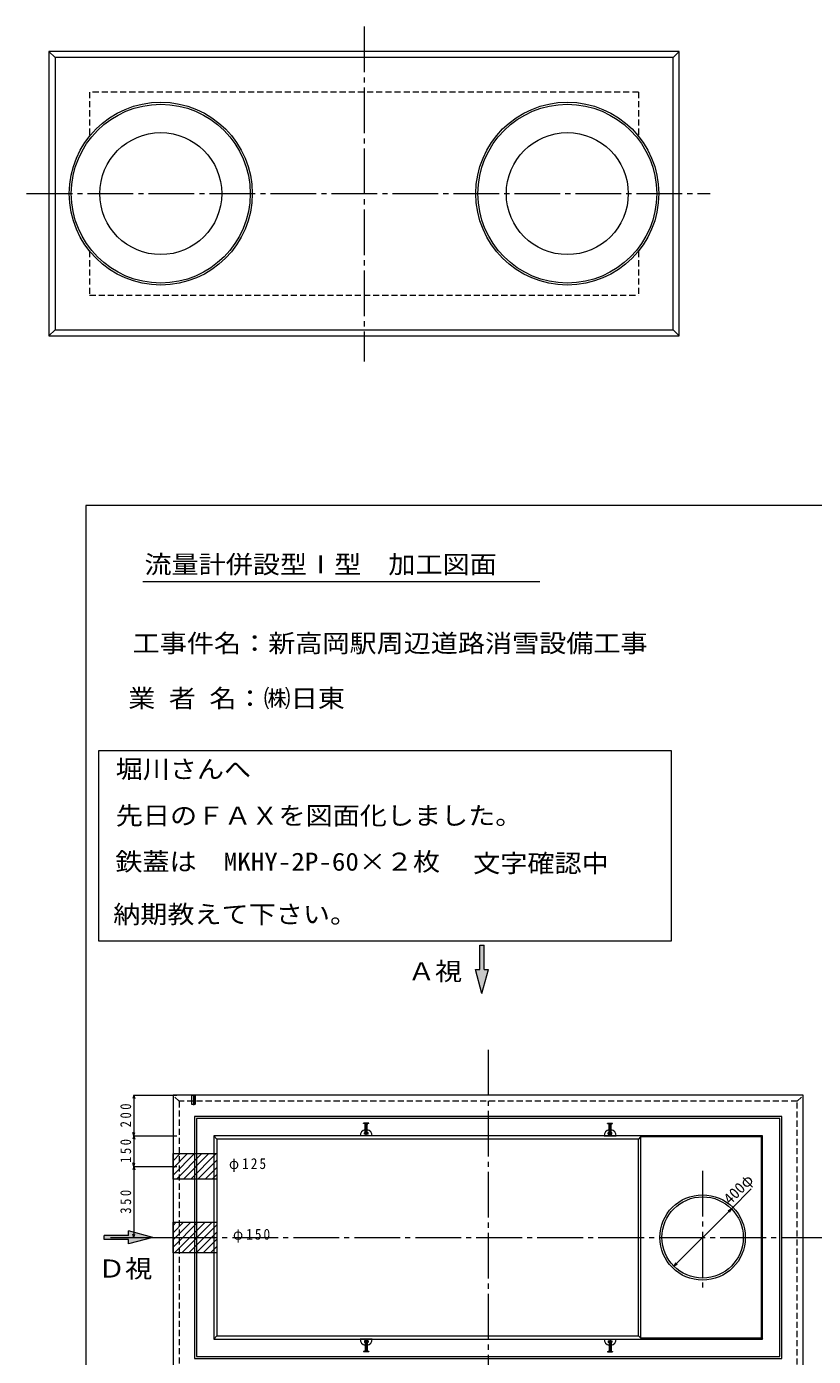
# Model space of a CAD drawing. Units: millimetres at full size, sheet at 1:25; details may follow other scales. Extents: x -16517 to 5598, y -6942 to 5880.
# Drawn here: x -5265 to -1395, y -663 to 5880 of the extents above; entities that cross this region are included whole.
import ezdxf
from ezdxf.enums import TextEntityAlignment as Align

# ---------------------------------------------------------------- set-up
doc = ezdxf.new("R2010")
doc.units = ezdxf.units.MM
doc.header["$LTSCALE"] = 25
doc.linetypes.add('CHAIN2', pattern=[12, 9, -1, 1, -1])
doc.linetypes.add('DASHED1', pattern=[1.8, 1.2, -0.6])
for name, color, linetype, lineweight in [('0-1_製品図', 4, 'Continuous', 9), ('0-3', 7, 'Continuous', 9), ('1-0', 7, 'Continuous', 9)]:
    doc.layers.add(name, color=color, linetype=linetype, lineweight=lineweight)
doc.styles.add('ＭＳ ゴシック', font='')
doc.styles.get('ＭＳ ゴシック').set_extended_font_data('MS Gothic')

msp = doc.modelspace()

# ---------------------------------------------------------------- linework, layer by layer
at = {"layer": '0-1_製品図', "color": 7, "linetype": 'CHAIN2'}
for p, q in [((-3605.1, 5880.47), (-3605.1, 4232.71)), ((-5265.02, 5058.53), (-1902.99, 5058.53)), ((-2994.58, 844.88), (-2994.58, -916.31)), ((-1939.58, 250.39), (-1939.58, -335.66)), ((-4852.72, -78.03), (-1123.33, -78.03))]:
    msp.add_line(p, q, dxfattribs=at)
at = {"layer": '0-1_製品図', "color": 3}
for p, q in [((-5125.1, 5728.53), (-5155.1, 5758.53)), ((-2085.1, 5728.53), (-2055.1, 5758.53)), ((-5125.1, 5728.53), (-5125.1, 4388.53)), ((-2085.1, 5728.53), (-5125.1, 5728.53)), ((-2085.1, 4388.53), (-2085.1, 5728.53)), ((-5125.1, 4388.53), (-5155.1, 4358.53)), ((-5125.1, 4388.53), (-2085.1, 4388.53)), ((-2085.1, 4388.53), (-2055.1, 4358.53)), ((-4693.06, 3150.65), (-2740.88, 3150.65)), ((-2254.58, -562.58), (-2254.58, 406.52)), ((-2244.58, 416.52), (-2244.58, -572.58))]:
    msp.add_line(p, q, dxfattribs=at)
at = {"layer": '0-1_製品図', "linetype": 'DASHED1'}
for p, q in [((-4955.1, 5558.53), (-4955.1, 5341.37)), ((-2255.1, 5558.53), (-4955.1, 5558.53)), ((-2255.1, 5558.53), (-2255.1, 5341.37)), ((-4955.1, 4775.68), (-4955.1, 4558.53)), ((-2255.1, 4775.68), (-2255.1, 4558.53)), ((-4955.1, 4558.53), (-2255.1, 4558.53))]:
    msp.add_line(p, q, dxfattribs=at)
at = {"layer": '0-1_製品図', "color": 7}
for p, q in [((-3034.83, 1360.08), (-3014.83, 1360.08)), ((-3034.83, 1241.08), (-3034.83, 1360.08)), ((-3014.83, 1241.08), (-3014.83, 1360.08)), ((-3024.83, 1121.84), (-3056.78, 1241.08)), ((-3056.78, 1241.08), (-3034.83, 1241.08)), ((-3024.83, 1121.84), (-2992.88, 1241.08)), ((-3014.83, 1241.08), (-2992.88, 1241.08)), ((-1798.15, 63.4), (-1814.54, 51.92)), ((-1798.15, 63.4), (-1809.63, 47.01)), ((-4644.58, -78.03), (-4763.82, -46.07)), ((-4763.82, -68.03), (-4763.82, -46.07)), ((-4882.82, -88.03), (-4882.82, -68.03)), ((-4763.82, -68.03), (-4882.82, -68.03)), ((-4763.82, -88.03), (-4882.82, -88.03)), ((-4644.58, -78.03), (-4763.82, -109.98)), ((-4763.82, -109.98), (-4763.82, -88.03)), ((-2081, -219.45), (-2069.53, -203.06)), ((-2081, -219.45), (-2064.61, -207.98))]:
    msp.add_line(p, q, dxfattribs=at)
at = {"layer": '0-1_製品図', "color": 7, "linetype": 'DASHED1'}
for p, q in [((-4514.58, 591.97), (-4544.58, 621.97)), ((-4514.58, 591.97), (-4514.58, -748.03)), ((-1474.58, 591.97), (-4514.58, 591.97))]:
    msp.add_line(p, q, dxfattribs=at)
at = {"layer": '0-1_製品図'}
for p, q in [((-4451.48, 576.97), (-4451.48, 621.97)), ((-4444.58, 625.92), (-4444.58, 573.03)), ((-4437.68, 621.97), (-4437.68, 576.97)), ((-4451.48, 576.97), (-4452.58, 578.07)), ((-4437.68, 576.97), (-4451.48, 576.97)), ((-4436.58, 578.07), (-4437.68, 576.97)), ((-3582.08, 484.97), (-3607.08, 484.97)), ((-3607.08, 482.97), (-3607.08, 484.97)), ((-3582.08, 482.97), (-3607.08, 482.97)), ((-3599.58, 440.47), (-3599.58, 477.97)), ((-3594.58, 421.97), (-3594.58, 484.97)), ((-3589.58, 440.47), (-3589.58, 477.97)), ((-3582.08, 482.97), (-3582.08, 484.97)), ((-2407.08, 484.97), (-2382.08, 484.97)), ((-2407.08, 482.97), (-2407.08, 484.97)), ((-2407.08, 482.97), (-2382.08, 482.97)), ((-2399.58, 440.47), (-2399.58, 477.97)), ((-2394.58, 421.97), (-2394.58, 484.97)), ((-2389.58, 440.47), (-2389.58, 477.97)), ((-2382.08, 482.97), (-2382.08, 484.97)), ((-3564.58, 421.97), (-3624.58, 421.97)), ((-3599.58, 440.47), (-3603.58, 437.47)), ((-3585.58, 437.47), (-3603.58, 437.47)), ((-3603.58, 429.97), (-3603.58, 437.47)), ((-3585.58, 429.97), (-3603.58, 429.97)), ((-3589.58, 440.47), (-3599.58, 440.47)), ((-3589.58, 440.47), (-3585.58, 437.47)), ((-3585.58, 429.97), (-3585.58, 437.47)), ((-2424.58, 421.97), (-2364.58, 421.97)), ((-2399.58, 440.47), (-2403.58, 437.47)), ((-2403.58, 429.97), (-2403.58, 437.47)), ((-2403.58, 437.47), (-2385.58, 437.47)), ((-2403.58, 429.97), (-2385.58, 429.97)), ((-2399.58, 440.47), (-2389.58, 440.47)), ((-2389.58, 440.47), (-2385.58, 437.47)), ((-2385.58, 429.97), (-2385.58, 437.47)), ((-3564.58, -578.03), (-3624.58, -578.03)), ((-3603.58, -586.03), (-3603.58, -593.53)), ((-3585.58, -586.03), (-3603.58, -586.03)), ((-3594.58, -578.03), (-3594.58, -641.03)), ((-3585.58, -586.03), (-3585.58, -593.53)), ((-2424.58, -578.03), (-2364.58, -578.03)), ((-2403.58, -586.03), (-2403.58, -593.53)), ((-2403.58, -586.03), (-2385.58, -586.03)), ((-2394.58, -578.03), (-2394.58, -641.03)), ((-2385.58, -586.03), (-2385.58, -593.53)), ((-3607.08, -639.03), (-3607.08, -641.03)), ((-3582.08, -639.03), (-3607.08, -639.03)), ((-3582.08, -641.03), (-3607.08, -641.03)), ((-3585.58, -593.53), (-3603.58, -593.53)), ((-3599.58, -596.53), (-3603.58, -593.53)), ((-3589.58, -596.53), (-3599.58, -596.53)), ((-3599.58, -596.53), (-3599.58, -634.03)), ((-3589.58, -596.53), (-3585.58, -593.53)), ((-3589.58, -596.53), (-3589.58, -634.03)), ((-3582.08, -639.03), (-3582.08, -641.03)), ((-2407.08, -639.03), (-2407.08, -641.03)), ((-2407.08, -639.03), (-2382.08, -639.03)), ((-2407.08, -641.03), (-2382.08, -641.03)), ((-2403.58, -593.53), (-2385.58, -593.53)), ((-2399.58, -596.53), (-2403.58, -593.53)), ((-2399.58, -596.53), (-2399.58, -634.03)), ((-2399.58, -596.53), (-2389.58, -596.53)), ((-2389.58, -596.53), (-2385.58, -593.53)), ((-2389.58, -596.53), (-2389.58, -634.03)), ((-2382.08, -639.03), (-2382.08, -641.03))]:
    msp.add_line(p, q, dxfattribs=at)
at = {"layer": '0-1_製品図', "color": 2, "lineweight": 18}
for p, q in [((-4329.13, 406.52), (-4344.58, 421.97)), ((-1650.03, 416.52), (-1644.58, 421.97)), ((-4329.13, -562.58), (-4344.58, -578.03)), ((-1650.03, -572.58), (-1644.58, -578.03))]:
    msp.add_line(p, q, dxfattribs=at)
at = {"layer": '0-1_製品図', "color": 3}
for points in [[(-5155.1, 4358.53), (-2055.1, 4358.53), (-2055.1, 5758.53), (-5155.1, 5758.53)], [(-4544.58, -778.03), (-1444.58, -778.03), (-1444.58, 621.97), (-4544.58, 621.97)], [(-1549.58, 516.97), (-4439.58, 516.97), (-4439.58, -673.03), (-1549.58, -673.03)], [(-1559.58, 506.97), (-4429.58, 506.97), (-4429.58, -663.03), (-1559.58, -663.03)], [(-4344.58, -578.03), (-1644.58, -578.03), (-1644.58, 421.97), (-4344.58, 421.97)], [(-1650.03, 416.52), (-2244.58, 416.52), (-2254.58, 406.52), (-4329.13, 406.52), (-4329.13, -562.58), (-2254.58, -562.58), (-2244.58, -572.58), (-1650.03, -572.58)]]:
    msp.add_lwpolyline(points, close=True, dxfattribs=at)
at = {"layer": '0-1_製品図'}
msp.add_lwpolyline([(-4452.58, 578.07), (-4452.58, 621.97), (-4436.58, 621.97), (-4436.58, 578.07)], dxfattribs=at)
at = {"layer": '0-1_製品図', "color": 7, "linetype": 'DASHED1'}
msp.add_lwpolyline([(-1474.58, -748.03), (-1474.58, 591.97), (-1444.58, 621.97)], dxfattribs=at)
at = {"layer": '0-1_製品図', "color": 7}
msp.add_lwpolyline([(-2081, -219.45), (-1798.15, 63.4), (-1700.57, 160.98)], dxfattribs=at)
at = {"layer": '0-1_製品図', "color": 3}
for centre, radius in [((-4605.1, 5058.53), 450), ((-4605.1, 5058.53), 440), ((-2605.1, 5058.53), 450), ((-2605.1, 5058.53), 440), ((-4605.1, 5058.53), 300), ((-2605.1, 5058.53), 300), ((-1939.58, -78.03), 210), ((-1939.58, -78.03), 200)]:
    msp.add_circle(centre, radius, dxfattribs=at)
at = {"layer": '0-1_製品図'}
for centre, radius, start, end in [((-3604.58, 477.97), 5, 0, 90), ((-3584.58, 477.97), 5, 90, 180), ((-2404.58, 477.97), 5, 0, 90), ((-2384.58, 477.97), 5, 90, 180), ((-3594.58, 421.97), 30, 99.59407, 180), ((-3594.58, 421.97), 30, 0, 80.40593), ((-2394.58, 421.97), 30, 99.59407, 180), ((-2394.58, 421.97), 30, 0, 80.40593), ((-3594.58, -578.03), 30, 180, 260.40593), ((-3594.58, -578.03), 30, 279.59407, 0), ((-2394.58, -578.03), 30, 180, 260.40593), ((-2394.58, -578.03), 30, 279.59407, 360), ((-3604.58, -634.03), 5, 270, 0), ((-3584.58, -634.03), 5, 180, 270), ((-2404.58, -634.03), 5, 270, 0), ((-2384.58, -634.03), 5, 180, 270)]:
    msp.add_arc(centre, radius, start, end, dxfattribs=at)
at = {"layer": '0-1_製品図', "color": 8}
for points in [[(-3024.83, 1121.84), (-3014.83, 1360.08), (-3034.83, 1360.08)], [(-3024.83, 1121.84), (-3034.83, 1360.08), (-3034.83, 1241.08)], [(-3024.83, 1121.84), (-3014.83, 1241.08), (-3014.83, 1360.08)], [(-3024.83, 1121.84), (-3034.83, 1241.08), (-3056.78, 1241.08)], [(-3024.83, 1121.84), (-2992.88, 1241.08), (-3014.83, 1241.08)], [(-4644.58, -78.03), (-4763.82, -46.07), (-4763.82, -68.03)], [(-4644.58, -78.03), (-4763.82, -68.03), (-4882.82, -68.03)], [(-4644.58, -78.03), (-4882.82, -68.03), (-4882.82, -88.03)], [(-4644.58, -78.03), (-4882.82, -88.03), (-4763.82, -88.03)], [(-4644.58, -78.03), (-4763.82, -88.03), (-4763.82, -109.98)]]:
    msp.add_solid(points, dxfattribs=at)
at = {"layer": '0-3', "color": 4}
for p, q in [((-4737.73, 621.97), (-4742.26, 605.07)), ((-4737.73, 621.97), (-4737.73, 421.97)), ((-4737.73, 621.97), (-4733.2, 605.07)), ((-4737.73, 621.97), (-4525.68, 621.97)), ((-4737.73, 421.97), (-4742.26, 438.88)), ((-4737.73, 421.97), (-4742.26, 405.07)), ((-4737.73, 421.97), (-4733.2, 438.88)), ((-4737.73, 421.97), (-4525.68, 421.97)), ((-4737.73, 421.97), (-4737.73, 271.97)), ((-4737.73, 421.97), (-4733.2, 405.07)), ((-4737.73, 271.97), (-4742.26, 288.88)), ((-4737.73, 271.97), (-4742.26, 255.07)), ((-4737.73, 271.97), (-4733.2, 288.88)), ((-4737.73, 271.97), (-4525.68, 271.97)), ((-4737.73, 271.97), (-4737.73, -78.03)), ((-4737.73, 271.97), (-4733.2, 255.07)), ((-4737.73, -78.03), (-4742.26, -61.12)), ((-4737.73, -78.03), (-4733.2, -61.12)), ((-4737.73, -78.03), (-4525.68, -78.03))]:
    msp.add_line(p, q, dxfattribs=at)
at = {"layer": '0-3'}
for p, q in [((-4544.58, 228.4), (-4438.5, 334.47)), ((-4544.58, 263.75), (-4473.85, 334.47)), ((-4544.58, 299.11), (-4509.21, 334.47)), ((-4544.58, 334.46), (-4544.56, 334.47)), ((-4528.14, 209.47), (-4403.14, 334.47)), ((-4492.79, 209.47), (-4367.79, 334.47)), ((-4457.43, 209.47), (-4332.43, 334.47)), ((-4422.08, 209.47), (-4329.13, 302.42)), ((-4386.72, 209.47), (-4329.13, 267.07)), ((-4351.37, 209.47), (-4329.13, 231.71)), ((-4544.58, -125.16), (-4422.44, -3.03)), ((-4544.58, -89.8), (-4457.8, -3.03)), ((-4544.58, -54.45), (-4493.15, -3.03)), ((-4544.58, -19.09), (-4528.51, -3.03)), ((-4537.09, -153.03), (-4387.09, -3.03)), ((-4501.73, -153.03), (-4351.73, -3.03)), ((-4466.38, -153.03), (-4329.13, -15.77)), ((-4431.02, -153.03), (-4329.13, -51.13)), ((-4395.67, -153.03), (-4329.13, -86.48)), ((-4360.31, -153.03), (-4329.13, -121.84))]:
    msp.add_line(p, q, dxfattribs=at)
for points in [[(-4909.01, 2319.01), (-2094.07, 2319.01), (-2094.07, 1380.69), (-4909.01, 1380.69)], [(-4544.58, 334.47), (-4329.13, 334.47), (-4329.13, 209.47), (-4544.58, 209.47)], [(-4544.58, -3.03), (-4329.13, -3.03), (-4329.13, -153.03), (-4544.58, -153.03)]]:
    msp.add_lwpolyline(points, close=True, dxfattribs=at)
at = {"layer": '1-0', "color": 5}
for p, q in [((-4973.06, 3523.32), (-4973.06, -3523.32)), ((4973.06, 3523.32), (-4973.06, 3523.32))]:
    msp.add_line(p, q, dxfattribs=at)

# ---------------------------------------------------------------- texts
at = {"layer": '0-1_製品図', "color": 7, "style": 'ＭＳ ゴシック', "width": 1.1}
for s, p in [('流量計併設型Ⅰ型\u3000加工図面', (-4685.39, 3162.86)), ('工事件名：新高岡駅周辺道路消雪設備工事', (-4743.27, 2774.88)), ('業 者 名：㈱日東', (-4765.51, 2503.92)), ('堀川さんへ', (-4827, 2155.53)), ('先日のＦＡＸを図面化しました。', (-4826.19, 1926.76)), ('鉄蓋は\u3000MKHY-2P-60×２枚', (-4828.61, 1700.27)), ('文字確認中', (-3068.19, 1692.18)), ('納期教えて下さい。', (-4839.12, 1441.43)), ('Ａ視', (-3389.23, 1160.77)), ('Ｄ視', (-4913.26, -302.07))]:
    msp.add_text(s, height=88.86, dxfattribs=at).set_placement(p, align=Align.BOTTOM_LEFT)
at = {"layer": '0-1_製品図', "color": 7, "style": 'ＭＳ ゴシック'}
msp.add_text('400φ', height=54.99, rotation=45, dxfattribs=at).set_placement((-1792.32, 69.01), align=Align.BOTTOM_LEFT)
at = {"layer": '0-3', "char_height": 53.46, "attachment_point": 7, "rotation": 90, "style": 'ＭＳ ゴシック'}
for s, insert in [('\\T1.4;\\W0.85;200', (-4750.23, 463.97)), ('\\T1.4;\\W0.85;150', (-4750.23, 288.97)), ('\\T1.4;\\W0.85;350', (-4750.23, 38.97))]:
    msp.add_mtext(s, dxfattribs=dict(at, insert=insert))
at = {"layer": '0-3', "char_height": 53.46, "attachment_point": 7, "style": 'ＭＳ ゴシック'}
for s, insert in [('\\T1.3;\\W0.9;φ125', (-4269.43, 244.33)), ('\\T1.3;\\W0.9;φ150', (-4249.57, -103.3))]:
    msp.add_mtext(s, dxfattribs=dict(at, insert=insert))

doc.saveas('drawing.dxf')
